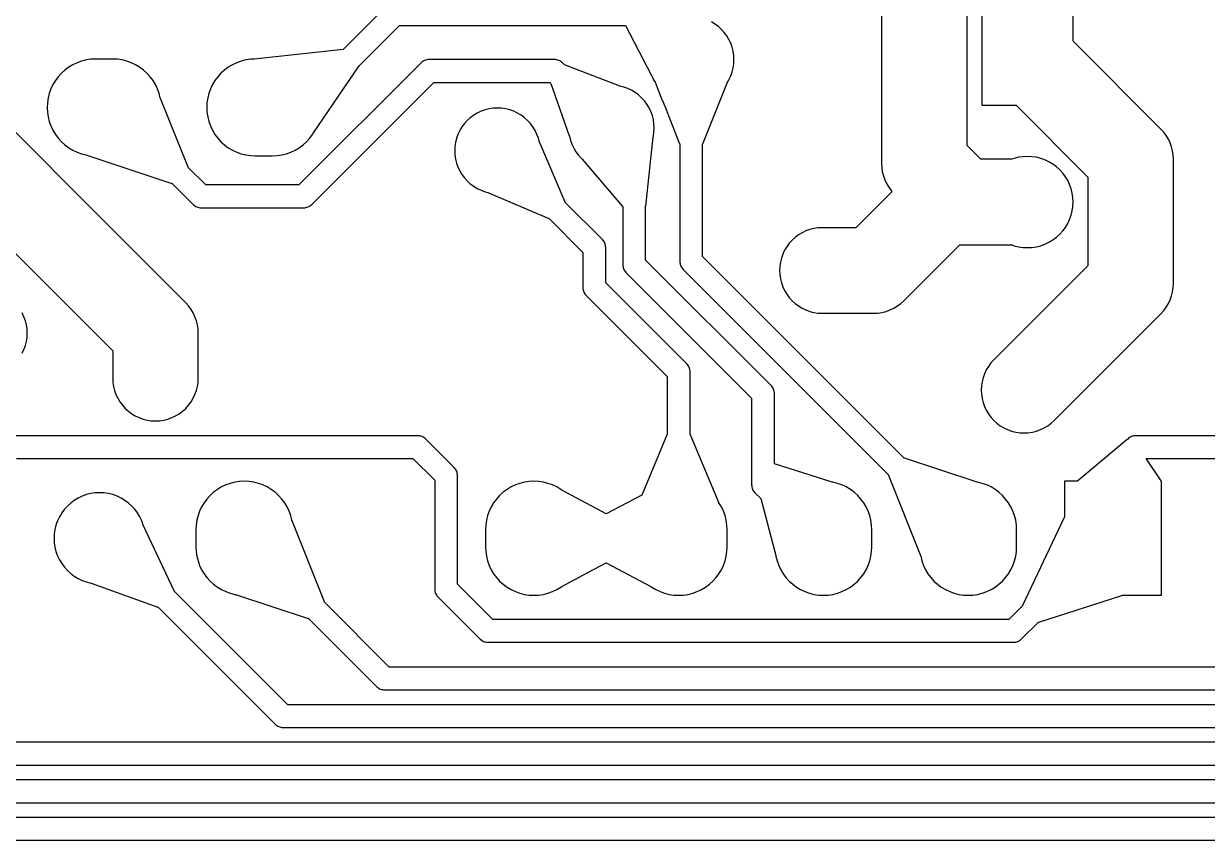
# Model space of a CAD drawing. Header units: metres. Extents: x 0.3 to 99.7, y 0.3 to 59.7.
# Drawn here: x 20.79 to 41.56, y 33.3 to 47.63 of the extents above; entities that cross this region are included whole.
import ezdxf

# ---------------------------------------------------------------- set-up
doc = ezdxf.new("R2010")
doc.units = ezdxf.units.M

msp = doc.modelspace()

# ---------------------------------------------------------------- linework, layer by layer
for points in [[(35.839, 48.889), (35.839, 45.18), (35.842, 45.106), (35.853, 45.033), (35.871, 44.962), (35.896, 44.892), (35.927, 44.826), (35.965, 44.763), (36.009, 44.704), (36.025, 44.686), (36.025, 44.686), (36.025, 44.686), (36.025, 44.686), (36.025, 44.686), (36.025, 44.686), (36.025, 44.686), (36.025, 44.686), (36.025, 44.686), (36.025, 44.686), (36.025, 44.686), (36.025, 44.686), (36.025, 44.686), (36.025, 44.686), (36.025, 44.686), (36.025, 44.686), (36.025, 44.686), (36.025, 44.686), (36.025, 44.686), (36.025, 44.686), (36.025, 44.686), (36.025, 44.686), (36.025, 44.686), (36.025, 44.686), (36.025, 44.686), (36.025, 44.686), (36.025, 44.686), (36.025, 44.686), (36.025, 44.686), (36.025, 44.686), (36.025, 44.686), (36.025, 44.686), (35.389, 44.05), (35.389, 44.05), (35.389, 44.05), (35.389, 44.05), (35.389, 44.05), (35.389, 44.05), (35.389, 44.05), (35.389, 44.05), (35.389, 44.05), (35.389, 44.05), (35.389, 44.05), (35.389, 44.05), (35.389, 44.05), (35.389, 44.05), (35.389, 44.05), (35.389, 44.05), (35.389, 44.05), (35.389, 44.05), (34.8, 44.05), (34.726, 44.047), (34.654, 44.036), (34.582, 44.018), (34.513, 43.993), (34.446, 43.962), (34.383, 43.924), (34.324, 43.88), (34.269, 43.831), (34.22, 43.776), (34.176, 43.717), (34.138, 43.654), (34.107, 43.587), (34.082, 43.518), (34.064, 43.446), (34.053, 43.374), (34.05, 43.3), (34.053, 43.226), (34.064, 43.154), (34.082, 43.082), (34.107, 43.013), (34.138, 42.946), (34.176, 42.883), (34.22, 42.824), (34.269, 42.769), (34.324, 42.72), (34.383, 42.676), (34.446, 42.638), (34.513, 42.607), (34.582, 42.582), (34.654, 42.564), (34.726, 42.553), (34.8, 42.55), (35.7, 42.55), (35.774, 42.553), (35.846, 42.564), (35.918, 42.582), (35.987, 42.607), (36.054, 42.638), (36.117, 42.676), (36.176, 42.72), (36.231, 42.769), (37.211, 43.75), (37.211, 43.75), (37.211, 43.75), (37.211, 43.75), (37.211, 43.75), (37.211, 43.75), (37.211, 43.75), (37.211, 43.75), (37.211, 43.75), (37.211, 43.75), (37.211, 43.75), (37.211, 43.75), (37.211, 43.75), (37.211, 43.75), (37.211, 43.75), (37.211, 43.75), (37.211, 43.75), (37.211, 43.75), (38.125, 43.75), (38.125, 43.75), (38.125, 43.75), (38.125, 43.75), (38.125, 43.75), (38.125, 43.75), (38.125, 43.75), (38.125, 43.75), (38.168, 43.734), (38.244, 43.715), (38.322, 43.704), (38.4, 43.7), (38.478, 43.704), (38.556, 43.715), (38.632, 43.734), (38.706, 43.761), (38.777, 43.794), (38.844, 43.835), (38.908, 43.882), (38.966, 43.934), (39.018, 43.992), (39.065, 44.056), (39.106, 44.123), (39.139, 44.194), (39.166, 44.268), (39.185, 44.344), (39.196, 44.422), (39.2, 44.5), (39.196, 44.578), (39.185, 44.656), (39.166, 44.732), (39.139, 44.806), (39.106, 44.877), (39.065, 44.944), (39.018, 45.008), (38.966, 45.066), (38.908, 45.118), (38.844, 45.165), (38.777, 45.206), (38.706, 45.239), (38.632, 45.266), (38.556, 45.285), (38.478, 45.296), (38.4, 45.3), (38.322, 45.296), (38.244, 45.285), (38.168, 45.266), (38.125, 45.25), (38.125, 45.25), (38.125, 45.25), (38.125, 45.25), (38.125, 45.25), (38.125, 45.25), (38.125, 45.25), (38.125, 45.25), (37.579, 45.25), (37.579, 45.25), (37.579, 45.25), (37.579, 45.25), (37.579, 45.25), (37.579, 45.25), (37.579, 45.25), (37.579, 45.25), (37.579, 45.25), (37.579, 45.25), (37.579, 45.25), (37.579, 45.25), (37.579, 45.25), (37.579, 45.25), (37.579, 45.25), (37.579, 45.25), (37.579, 45.25), (37.579, 45.25), (37.339, 45.49), (37.339, 45.49), (37.339, 45.49), (37.339, 45.49), (37.339, 45.49), (37.339, 45.49), (37.339, 45.49), (37.339, 45.49), (37.339, 45.49), (37.339, 45.49), (37.339, 45.49), (37.339, 45.49), (37.339, 45.49), (37.339, 45.49), (37.339, 45.49), (37.339, 45.49), (37.339, 45.49), (37.339, 45.49), (37.339, 48.578)], [(27.159, 47.941), (26.395, 47.178), (26.395, 47.178), (26.395, 47.178), (26.395, 47.178), (26.395, 47.178), (26.395, 47.178), (26.395, 47.178), (26.395, 47.178), (26.395, 47.178), (26.395, 47.178), (26.395, 47.178), (26.395, 47.178), (26.395, 47.178), (26.395, 47.178), (26.395, 47.178), (26.395, 47.178), (26.395, 47.178), (26.395, 47.178), (26.395, 47.178), (26.395, 47.178), (26.395, 47.178), (26.395, 47.178), (26.395, 47.178), (26.395, 47.178), (26.395, 47.178), (26.395, 47.178), (26.393, 47.179), (26.391, 47.179), (24.834, 47.009), (24.834, 47.009), (24.834, 47.009), (24.834, 47.009), (24.767, 47.006), (24.684, 46.994), (24.603, 46.973), (24.525, 46.945), (24.449, 46.91), (24.378, 46.867), (24.311, 46.817), (24.249, 46.761), (24.193, 46.699), (24.143, 46.632), (24.1, 46.561), (24.065, 46.485), (24.037, 46.407), (24.016, 46.326), (24.004, 46.243), (24, 46.16), (24.004, 46.077), (24.016, 45.994), (24.037, 45.913), (24.065, 45.835), (24.1, 45.759), (24.143, 45.688), (24.193, 45.621), (24.249, 45.559), (24.311, 45.503), (24.378, 45.453), (24.449, 45.41), (24.525, 45.375), (24.603, 45.347), (24.684, 45.326), (24.767, 45.314), (24.85, 45.31), (25.15, 45.31), (25.233, 45.314), (25.316, 45.326), (25.397, 45.347), (25.475, 45.375), (25.551, 45.41), (25.622, 45.453), (25.689, 45.503), (25.751, 45.559), (25.807, 45.621), (25.857, 45.688), (25.861, 45.696), (25.861, 45.696), (25.861, 45.696), (25.861, 45.696), (25.861, 45.696), (25.861, 45.696), (25.861, 45.696), (25.861, 45.696), (25.861, 45.696), (25.861, 45.696), (25.863, 45.697), (26.674, 46.889), (26.675, 46.892), (26.675, 46.892), (26.675, 46.892), (26.675, 46.892), (26.675, 46.892), (26.675, 46.892), (26.675, 46.892), (26.675, 46.892), (26.675, 46.892), (26.675, 46.892), (26.675, 46.892), (26.675, 46.892), (26.675, 46.892), (26.675, 46.892), (27.383, 47.6), (27.383, 47.6), (27.383, 47.6), (27.383, 47.6), (27.383, 47.6), (27.383, 47.6), (27.383, 47.6), (27.383, 47.6), (27.383, 47.6), (27.383, 47.6), (27.383, 47.6), (27.383, 47.6), (27.383, 47.6), (27.383, 47.6), (27.383, 47.6), (27.383, 47.6), (27.383, 47.6), (27.383, 47.6), (31.347, 47.6), (31.347, 47.6), (31.347, 47.6), (31.347, 47.6), (31.347, 47.6), (31.347, 47.6), (31.347, 47.6), (31.347, 47.6), (31.347, 47.6), (31.347, 47.6), (31.347, 47.6), (31.347, 47.6), (31.347, 47.6), (31.347, 47.6), (31.347, 47.6), (31.347, 47.6), (31.347, 47.6), (31.347, 47.6), (31.347, 47.6), (31.347, 47.6), (31.347, 47.6), (31.347, 47.6), (31.347, 47.6), (31.347, 47.6), (31.347, 47.6), (31.347, 47.6), (31.347, 47.6), (31.347, 47.6), (31.347, 47.6), (31.347, 47.6), (31.347, 47.597), (31.804, 46.723), (31.804, 46.723), (31.804, 46.723), (31.804, 46.723), (31.807, 46.713), (31.839, 46.646), (31.865, 46.603), (31.865, 46.603), (31.865, 46.603), (31.865, 46.603), (31.865, 46.603), (31.865, 46.603), (31.992, 46.284), (31.993, 46.282), (31.995, 46.279), (31.995, 46.279), (31.995, 46.279), (31.995, 46.279), (31.995, 46.279), (31.995, 46.279), (31.995, 46.279), (31.995, 46.279), (31.995, 46.279), (31.995, 46.279), (32.072, 46.095), (32.072, 46.095), (32.072, 46.095), (32.072, 46.095), (32.072, 46.095), (32.072, 46.095), (32.075, 46.077), (32.076, 46.075), (32.297, 45.522), (32.3, 45.519), (32.3, 45.519), (32.3, 45.519), (32.3, 45.519), (32.3, 45.519), (32.3, 45.519), (32.3, 45.519), (32.3, 45.519), (32.3, 45.519), (32.3, 45.519), (32.3, 45.519), (32.3, 45.519), (32.3, 45.519), (32.3, 45.519), (32.3, 45.519), (32.3, 45.519), (32.3, 45.519), (32.3, 45.519), (32.3, 43.46), (32.301, 43.44), (32.304, 43.421), (32.309, 43.402), (32.315, 43.383), (32.324, 43.366), (32.334, 43.349), (32.345, 43.333), (32.359, 43.319), (35.955, 39.722), (35.955, 39.722), (35.955, 39.722), (35.955, 39.722), (35.955, 39.722), (35.955, 39.722), (35.955, 39.722), (35.955, 39.722), (35.955, 39.722), (35.955, 39.722), (35.955, 39.722), (35.955, 39.722), (35.955, 39.722), (35.955, 39.722), (35.955, 39.722), (35.955, 39.722), (35.955, 39.722), (35.955, 39.722), (35.955, 39.722), (35.955, 39.722), (35.955, 39.722), (35.955, 39.722), (35.955, 39.722), (35.955, 39.722), (35.955, 39.722), (35.955, 39.722), (35.955, 39.721), (35.956, 39.717), (36.522, 38.295), (36.525, 38.292), (36.525, 38.292), (36.525, 38.292), (36.525, 38.292), (36.525, 38.292), (36.525, 38.292), (36.525, 38.292), (36.525, 38.292), (36.525, 38.292), (36.525, 38.292), (36.525, 38.292), (36.525, 38.292), (36.525, 38.292), (36.525, 38.292), (36.526, 38.284), (36.547, 38.203), (36.575, 38.125), (36.61, 38.049), (36.653, 37.978), (36.703, 37.911), (36.759, 37.849), (36.821, 37.793), (36.888, 37.743), (36.959, 37.7), (37.035, 37.665), (37.113, 37.637), (37.194, 37.616), (37.277, 37.604), (37.36, 37.6), (37.443, 37.604), (37.526, 37.616), (37.607, 37.637), (37.685, 37.665), (37.761, 37.7), (37.832, 37.743), (37.899, 37.793), (37.961, 37.849), (38.017, 37.911), (38.067, 37.978), (38.11, 38.049), (38.145, 38.125), (38.173, 38.203), (38.194, 38.284), (38.206, 38.367), (38.21, 38.45), (38.21, 38.75), (38.206, 38.833), (38.194, 38.916), (38.173, 38.997), (38.145, 39.075), (38.11, 39.151), (38.067, 39.222), (38.017, 39.289), (37.961, 39.351), (37.899, 39.407), (37.832, 39.457), (37.761, 39.5), (37.685, 39.535), (37.607, 39.563), (37.526, 39.584), (37.519, 39.585)], [(37.6, 47.8), (37.6, 46.2), (38.2, 46.2), (38.2, 46.2), (38.2, 46.2), (38.2, 46.2), (38.2, 46.2), (38.2, 46.2), (38.2, 46.2), (38.2, 46.2), (38.2, 46.2), (38.2, 46.2), (38.2, 46.2), (38.2, 46.2), (38.2, 46.2), (38.2, 46.2), (38.2, 46.2), (38.2, 46.2), (38.2, 46.2), (38.2, 46.2), (39.461, 44.939), (39.461, 44.939), (39.461, 44.939), (39.461, 44.939), (39.461, 44.939), (39.461, 44.939), (39.461, 44.939), (39.461, 44.939), (39.461, 44.939), (39.461, 44.939), (39.461, 44.939), (39.461, 44.939), (39.461, 44.939), (39.461, 44.939), (39.461, 44.939), (39.461, 44.939), (39.461, 44.939), (39.461, 44.939), (39.461, 43.382), (39.461, 43.382), (39.461, 43.382), (39.461, 43.382), (39.461, 43.382), (39.461, 43.382), (39.461, 43.382), (39.461, 43.382), (39.461, 43.382), (39.461, 43.382), (39.461, 43.382), (39.461, 43.382), (39.461, 43.382), (39.461, 43.382), (39.461, 43.382), (39.461, 43.382), (39.461, 43.382), (39.461, 43.382), (37.809, 41.731), (37.759, 41.676), (37.715, 41.617), (37.678, 41.554), (37.646, 41.487), (37.621, 41.418), (37.603, 41.346), (37.593, 41.274), (37.589, 41.2), (37.593, 41.126), (37.603, 41.054), (37.621, 40.982), (37.646, 40.913), (37.678, 40.846), (37.715, 40.783), (37.759, 40.724), (37.809, 40.669), (37.863, 40.62), (37.922, 40.576), (37.986, 40.538), (38.052, 40.507), (38.122, 40.482), (38.193, 40.464), (38.266, 40.453), (38.339, 40.45), (38.413, 40.453), (38.486, 40.464), (38.557, 40.482), (38.627, 40.507), (38.693, 40.538), (38.756, 40.576), (38.815, 40.62), (38.87, 40.669), (40.742, 42.541), (40.791, 42.596), (40.835, 42.655), (40.873, 42.718), (40.904, 42.784), (40.929, 42.854), (40.947, 42.925), (40.958, 42.998), (40.961, 43.072)], [(40.961, 43.072), (40.961, 45.25), (40.958, 45.324), (40.947, 45.397), (40.929, 45.468), (40.904, 45.537), (40.873, 45.604), (40.835, 45.667), (40.791, 45.726), (40.742, 45.781), (39.2, 47.322), (39.2, 47.322), (39.2, 47.322), (39.2, 47.322), (39.2, 47.322), (39.2, 47.322), (39.2, 47.322), (39.2, 47.322), (39.2, 47.322), (39.2, 47.322), (39.2, 47.322), (39.2, 47.322), (39.2, 47.322), (39.2, 47.322), (39.2, 47.322), (39.2, 47.322), (39.2, 47.322), (39.2, 47.322), (39.2, 47.8)], [(37.519, 39.585), (37.519, 39.585), (37.519, 39.585), (37.519, 39.585), (37.519, 39.585), (37.519, 39.585), (37.519, 39.585), (37.519, 39.585), (37.519, 39.585), (37.519, 39.585), (37.519, 39.585), (37.519, 39.585), (37.516, 39.587), (36.243, 40.005), (36.239, 40.004), (36.239, 40.004), (36.239, 40.004), (36.239, 40.004), (36.239, 40.004), (36.239, 40.004), (36.239, 40.004), (36.239, 40.004), (36.239, 40.004), (36.239, 40.004), (36.239, 40.004), (36.239, 40.004), (36.239, 40.004), (36.239, 40.004), (36.239, 40.004), (36.239, 40.004), (36.239, 40.004), (36.239, 40.004), (36.239, 40.004), (36.239, 40.004), (32.7, 43.543), (32.7, 43.543), (32.7, 43.543), (32.7, 43.543), (32.7, 43.543), (32.7, 43.543), (32.7, 43.543), (32.7, 43.543), (32.7, 43.543), (32.7, 43.543), (32.7, 43.543), (32.7, 43.543), (32.7, 43.543), (32.7, 43.543), (32.7, 43.543), (32.7, 43.543), (32.7, 43.543), (32.7, 43.543), (32.7, 45.518), (32.7, 45.518), (32.7, 45.518), (32.7, 45.518), (32.7, 45.518), (32.7, 45.518), (32.7, 45.518), (32.7, 45.518), (32.7, 45.518), (32.7, 45.518), (32.7, 45.518), (32.7, 45.518), (32.7, 45.518), (32.7, 45.518), (32.7, 45.518), (32.7, 45.518), (32.7, 45.518), (32.7, 45.518), (32.7, 45.518), (32.7, 45.518), (32.7, 45.518), (32.7, 45.518), (32.7, 45.518), (32.7, 45.518), (32.7, 45.518), (32.7, 45.518), (32.7, 45.518), (32.703, 45.522), (33.135, 46.603), (33.135, 46.603), (33.135, 46.603), (33.135, 46.603), (33.135, 46.603), (33.135, 46.603), (33.161, 46.646), (33.193, 46.713), (33.218, 46.782), (33.236, 46.854), (33.246, 46.926), (33.25, 47), (33.246, 47.074), (33.236, 47.146), (33.218, 47.218), (33.193, 47.287), (33.161, 47.354), (33.124, 47.417), (33.08, 47.476), (33.03, 47.53), (32.976, 47.58), (32.917, 47.624), (32.854, 47.661)], [(23.85, 42.2), (23.847, 42.274), (23.836, 42.346), (23.818, 42.418), (23.793, 42.487), (23.762, 42.554), (23.724, 42.617), (23.68, 42.676), (23.631, 42.731), (18.951, 47.41)], [(34.979, 39.585), (34.979, 39.585), (34.979, 39.585), (34.979, 39.585), (34.979, 39.585), (34.979, 39.585), (34.979, 39.585), (34.979, 39.585), (34.979, 39.585), (34.979, 39.585), (34.979, 39.585), (34.979, 39.585), (34.976, 39.587), (33.962, 39.905), (33.96, 39.905), (33.96, 39.905), (33.96, 39.905), (33.96, 39.905), (33.96, 39.905), (33.96, 39.905), (33.96, 39.905), (33.96, 39.905), (33.96, 39.905), (33.96, 39.905), (33.96, 39.905), (33.96, 39.905), (33.96, 39.905), (33.96, 39.905), (33.96, 39.905), (33.96, 39.905), (33.96, 39.905), (33.96, 39.905), (33.96, 39.905), (33.96, 39.905), (33.96, 39.905), (33.96, 39.905), (33.96, 39.905), (33.96, 39.905), (33.96, 39.905), (33.96, 39.905), (33.96, 39.905), (33.96, 39.905), (33.96, 39.905), (33.96, 39.905), (33.96, 41.14), (33.959, 41.16), (33.956, 41.179), (33.951, 41.198), (33.945, 41.217), (33.936, 41.234), (33.926, 41.251), (33.915, 41.267), (33.901, 41.281), (31.7, 43.483), (31.7, 43.483), (31.7, 43.483), (31.7, 43.483), (31.7, 43.483), (31.7, 43.483), (31.7, 43.483), (31.7, 43.483), (31.7, 43.483), (31.7, 43.483), (31.7, 43.483), (31.7, 43.483), (31.7, 43.483), (31.7, 43.483), (31.7, 43.483), (31.7, 43.483), (31.7, 43.483), (31.7, 43.483), (31.7, 44.428), (31.7, 44.428), (31.7, 44.428), (31.7, 44.428), (31.7, 44.428), (31.7, 44.428), (31.7, 44.428), (31.7, 44.428), (31.7, 44.428), (31.7, 44.428), (31.7, 44.428), (31.7, 44.428), (31.701, 44.43), (31.834, 45.643), (31.834, 45.646), (31.834, 45.646), (31.834, 45.646), (31.834, 45.646), (31.834, 45.646), (31.834, 45.646), (31.834, 45.646), (31.834, 45.646), (31.834, 45.646), (31.834, 45.646), (31.834, 45.646), (31.834, 45.646), (31.836, 45.654), (31.846, 45.726), (31.85, 45.8), (31.846, 45.874), (31.836, 45.946), (31.818, 46.018), (31.793, 46.087), (31.761, 46.154), (31.724, 46.217), (31.68, 46.276), (31.63, 46.33), (31.576, 46.38), (31.517, 46.424), (31.454, 46.461), (31.387, 46.493), (31.318, 46.518), (31.246, 46.536), (31.24, 46.536), (31.24, 46.536), (31.24, 46.536), (31.24, 46.536), (31.24, 46.536), (31.24, 46.536), (31.24, 46.536), (31.24, 46.536), (31.24, 46.536), (31.24, 46.536), (31.24, 46.536), (31.24, 46.536), (31.237, 46.539), (30.278, 46.905), (30.278, 46.905), (30.278, 46.905), (30.278, 46.905), (30.278, 46.905), (30.278, 46.905), (30.278, 46.905), (30.278, 46.905), (30.278, 46.905), (30.278, 46.905), (30.241, 46.941), (30.227, 46.955), (30.211, 46.966), (30.194, 46.976), (30.177, 46.985), (30.158, 46.991), (30.139, 46.996), (30.12, 46.999), (30.1, 47), (27.9, 47), (27.88, 46.999), (27.861, 46.996), (27.842, 46.991), (27.823, 46.985), (27.806, 46.976), (27.789, 46.966), (27.773, 46.955), (27.759, 46.941), (25.617, 44.8), (25.617, 44.8), (25.617, 44.8), (25.617, 44.8), (25.617, 44.8), (25.617, 44.8), (25.617, 44.8), (25.617, 44.8), (25.617, 44.8), (25.617, 44.8), (25.617, 44.8), (25.617, 44.8), (25.617, 44.8), (25.617, 44.8), (25.617, 44.8), (25.617, 44.8), (25.617, 44.8), (25.617, 44.8), (23.983, 44.8), (23.983, 44.8), (23.983, 44.8), (23.983, 44.8), (23.983, 44.8), (23.983, 44.8), (23.983, 44.8), (23.983, 44.8), (23.983, 44.8), (23.983, 44.8), (23.983, 44.8), (23.983, 44.8), (23.983, 44.8), (23.983, 44.8), (23.983, 44.8), (23.983, 44.8), (23.983, 44.8), (23.983, 44.8), (23.675, 45.108), (23.675, 45.108), (23.675, 45.108), (23.675, 45.108), (23.675, 45.108), (23.675, 45.108), (23.675, 45.108), (23.675, 45.108), (23.675, 45.108), (23.675, 45.108), (23.675, 45.108), (23.675, 45.108), (23.675, 45.108), (23.675, 45.108), (23.675, 45.108), (23.675, 45.108), (23.675, 45.108), (23.675, 45.108), (23.675, 45.108), (23.675, 45.108), (23.675, 45.108), (23.675, 45.108), (23.675, 45.108), (23.675, 45.108), (23.675, 45.108), (23.675, 45.108), (23.675, 45.109), (23.674, 45.113), (23.187, 46.317), (23.185, 46.32), (23.185, 46.32), (23.185, 46.32), (23.185, 46.32), (23.185, 46.32), (23.185, 46.32), (23.185, 46.32), (23.185, 46.32), (23.185, 46.32), (23.185, 46.32), (23.185, 46.32), (23.185, 46.32), (23.185, 46.32), (23.185, 46.32), (23.184, 46.326), (23.163, 46.407), (23.135, 46.485), (23.1, 46.561), (23.057, 46.632), (23.007, 46.699), (22.951, 46.761), (22.889, 46.817), (22.822, 46.867), (22.751, 46.91), (22.675, 46.945), (22.597, 46.973), (22.516, 46.994), (22.433, 47.006), (22.35, 47.01), (22.05, 47.01), (21.967, 47.006), (21.884, 46.994), (21.803, 46.973), (21.725, 46.945), (21.649, 46.91), (21.578, 46.867), (21.511, 46.817), (21.449, 46.761), (21.393, 46.699), (21.343, 46.632), (21.3, 46.561), (21.265, 46.485), (21.237, 46.407), (21.216, 46.326), (21.204, 46.243), (21.2, 46.16), (21.204, 46.077), (21.216, 45.994), (21.237, 45.913), (21.265, 45.835), (21.3, 45.759), (21.343, 45.688), (21.393, 45.621), (21.449, 45.559), (21.511, 45.503), (21.578, 45.453), (21.649, 45.41), (21.725, 45.375), (21.803, 45.347), (21.884, 45.326), (21.893, 45.325), (21.893, 45.325), (21.893, 45.325), (21.893, 45.325), (21.893, 45.325), (21.893, 45.325), (21.893, 45.325), (21.893, 45.325), (21.893, 45.325), (21.893, 45.325), (21.893, 45.325), (21.893, 45.325), (21.893, 45.325), (21.893, 45.325), (21.895, 45.323), (21.896, 45.322), (23.387, 44.825), (23.391, 44.826), (23.391, 44.826), (23.391, 44.826), (23.391, 44.826), (23.391, 44.826), (23.391, 44.826), (23.391, 44.826), (23.391, 44.826), (23.391, 44.826), (23.391, 44.826), (23.391, 44.826), (23.391, 44.826), (23.391, 44.826), (23.391, 44.826), (23.391, 44.826), (23.391, 44.826), (23.391, 44.826), (23.391, 44.826), (23.391, 44.826), (23.391, 44.826), (23.759, 44.459), (23.773, 44.445), (23.789, 44.434), (23.806, 44.424), (23.823, 44.415), (23.842, 44.409), (23.861, 44.404), (23.88, 44.401), (23.9, 44.4), (25.7, 44.4), (25.72, 44.401), (25.739, 44.404), (25.758, 44.409), (25.777, 44.415), (25.794, 44.424), (25.811, 44.434), (25.827, 44.445), (25.841, 44.459), (27.983, 46.6), (27.983, 46.6), (27.983, 46.6), (27.983, 46.6), (27.983, 46.6), (27.983, 46.6), (27.983, 46.6), (27.983, 46.6), (27.983, 46.6), (27.983, 46.6), (27.983, 46.6), (27.983, 46.6), (27.983, 46.6), (27.983, 46.6), (27.983, 46.6), (27.983, 46.6), (27.983, 46.6), (27.983, 46.6), (30.017, 46.6), (30.017, 46.6), (30.017, 46.6), (30.017, 46.6), (30.017, 46.6), (30.017, 46.6), (30.017, 46.6), (30.017, 46.6), (30.017, 46.6), (30.017, 46.6), (30.017, 46.6), (30.017, 46.6), (30.017, 46.6), (30.017, 46.6), (30.017, 46.6), (30.017, 46.6), (30.017, 46.6), (30.017, 46.6), (30.035, 46.582), (30.035, 46.582), (30.035, 46.582), (30.035, 46.582), (30.035, 46.582), (30.035, 46.582), (30.035, 46.582), (30.035, 46.582), (30.035, 46.582), (30.035, 46.582), (30.035, 46.582), (30.035, 46.582), (30.361, 45.663), (30.363, 45.661), (30.363, 45.661), (30.363, 45.661), (30.363, 45.661), (30.363, 45.661), (30.363, 45.661), (30.363, 45.661), (30.363, 45.661), (30.363, 45.661), (30.363, 45.661), (30.363, 45.661), (30.363, 45.661), (30.363, 45.661), (30.363, 45.661), (30.364, 45.654), (30.382, 45.582), (30.407, 45.513), (30.439, 45.446), (30.476, 45.383), (30.52, 45.324), (30.57, 45.27), (30.587, 45.254), (30.587, 45.254), (30.587, 45.254), (30.587, 45.254), (31.296, 44.424), (31.3, 44.422), (31.3, 44.422), (31.3, 44.422), (31.3, 44.422), (31.3, 44.422), (31.3, 44.422), (31.3, 44.422), (31.3, 44.422), (31.3, 44.422), (31.3, 44.422), (31.3, 44.422), (31.3, 44.422), (31.3, 44.422), (31.3, 44.422), (31.3, 44.422), (31.3, 44.422), (31.3, 44.422), (31.3, 44.422), (31.3, 44.422), (31.3, 44.422), (31.3, 44.422), (31.3, 44.422), (31.3, 44.422), (31.3, 44.422), (31.3, 43.4), (31.301, 43.38), (31.304, 43.361), (31.309, 43.342), (31.315, 43.323), (31.324, 43.306), (31.334, 43.289), (31.345, 43.273), (31.359, 43.259), (33.56, 41.057), (33.56, 41.057), (33.56, 41.057), (33.56, 41.057), (33.56, 41.057), (33.56, 41.057), (33.56, 41.057), (33.56, 41.057), (33.56, 41.057), (33.56, 41.057), (33.56, 41.057), (33.56, 41.057), (33.56, 41.057), (33.56, 41.057), (33.56, 41.057), (33.56, 41.057), (33.56, 41.057), (33.56, 41.057), (33.56, 39.54), (33.561, 39.52), (33.564, 39.501), (33.569, 39.482), (33.575, 39.463), (33.584, 39.446), (33.594, 39.429), (33.605, 39.413), (33.619, 39.399), (33.72, 39.297), (33.72, 39.297), (33.72, 39.297), (33.72, 39.297), (33.72, 39.297), (33.72, 39.297), (33.72, 39.297), (33.72, 39.297), (33.72, 39.297), (33.72, 39.297), (33.72, 39.297), (33.72, 39.297), (33.983, 38.297), (33.985, 38.294), (33.985, 38.294), (33.985, 38.294), (33.985, 38.294), (33.985, 38.294), (33.985, 38.294), (33.985, 38.294), (33.985, 38.294), (33.985, 38.294), (33.985, 38.294), (33.985, 38.294), (33.985, 38.294), (33.986, 38.284), (34.007, 38.203), (34.035, 38.125), (34.07, 38.049), (34.113, 37.978), (34.163, 37.911), (34.219, 37.849), (34.281, 37.793), (34.348, 37.743), (34.419, 37.7), (34.495, 37.665), (34.573, 37.637), (34.654, 37.616), (34.737, 37.604), (34.82, 37.6), (34.903, 37.604), (34.986, 37.616), (35.067, 37.637), (35.145, 37.665), (35.221, 37.7), (35.292, 37.743), (35.359, 37.793), (35.421, 37.849), (35.477, 37.911), (35.527, 37.978), (35.57, 38.049), (35.605, 38.125), (35.633, 38.203), (35.654, 38.284), (35.666, 38.367), (35.67, 38.45), (35.67, 38.75), (35.666, 38.833), (35.654, 38.916), (35.633, 38.997), (35.605, 39.075), (35.57, 39.151), (35.527, 39.222), (35.477, 39.289), (35.421, 39.351), (35.359, 39.407), (35.292, 39.457), (35.221, 39.5), (35.145, 39.535), (35.067, 39.563), (34.986, 39.584), (34.979, 39.585)], [(18.039, 46.2), (22.35, 41.889), (22.35, 41.889), (22.35, 41.889), (22.35, 41.889), (22.35, 41.889), (22.35, 41.889), (22.35, 41.889), (22.35, 41.889), (22.35, 41.889), (22.35, 41.889), (22.35, 41.889), (22.35, 41.889), (22.35, 41.889), (22.35, 41.889), (22.35, 41.889), (22.35, 41.889), (22.35, 41.889), (22.35, 41.889), (22.35, 41.41), (22.353, 41.336), (22.364, 41.264), (22.382, 41.192), (22.407, 41.123), (22.438, 41.056), (22.476, 40.993), (22.52, 40.934), (22.569, 40.879), (22.624, 40.83), (22.683, 40.786), (22.746, 40.748), (22.813, 40.717), (22.882, 40.692), (22.954, 40.674), (23.026, 40.663), (23.1, 40.66), (23.174, 40.663), (23.246, 40.674), (23.318, 40.692), (23.387, 40.717), (23.454, 40.748), (23.517, 40.786), (23.576, 40.83), (23.631, 40.879), (23.68, 40.934), (23.724, 40.993), (23.762, 41.056), (23.793, 41.123), (23.818, 41.192), (23.836, 41.264), (23.847, 41.336), (23.85, 41.41), (23.85, 42.2)], [(32.984, 39.226), (32.984, 39.226), (32.984, 39.226), (32.984, 39.226), (32.984, 39.226), (32.984, 39.226), (32.984, 39.226), (32.984, 39.226), (32.984, 39.226), (32.984, 39.226), (32.984, 39.226), (32.984, 39.226), (32.984, 39.23), (32.483, 40.426), (32.48, 40.429), (32.48, 40.429), (32.48, 40.429), (32.48, 40.429), (32.48, 40.429), (32.48, 40.429), (32.48, 40.429), (32.48, 40.429), (32.48, 40.429), (32.48, 40.429), (32.48, 40.429), (32.48, 40.429), (32.48, 40.429), (32.48, 40.429), (32.48, 40.429), (32.48, 40.429), (32.48, 40.429), (32.48, 40.429), (32.48, 41.52), (32.479, 41.54), (32.476, 41.559), (32.471, 41.578), (32.465, 41.597), (32.456, 41.614), (32.446, 41.631), (32.435, 41.647), (32.421, 41.661), (31, 43.083), (31, 43.083), (31, 43.083), (31, 43.083), (31, 43.083), (31, 43.083), (31, 43.083), (31, 43.083), (31, 43.083), (31, 43.083), (31, 43.083), (31, 43.083), (31, 43.083), (31, 43.083), (31, 43.083), (31, 43.083), (31, 43.083), (31, 43.083), (31, 43.7), (30.999, 43.72), (30.996, 43.739), (30.991, 43.758), (30.985, 43.777), (30.976, 43.794), (30.966, 43.811), (30.955, 43.827), (30.941, 43.841), (30.29, 44.493), (30.29, 44.493), (30.29, 44.493), (30.29, 44.493), (30.29, 44.493), (30.29, 44.493), (30.29, 44.493), (30.29, 44.493), (30.29, 44.493), (30.29, 44.493), (30.29, 44.493), (30.29, 44.493), (30.29, 44.493), (30.29, 44.493), (30.29, 44.493), (30.29, 44.493), (30.29, 44.493), (30.29, 44.493), (30.29, 44.493), (30.29, 44.493), (30.29, 44.493), (30.29, 44.493), (30.29, 44.493), (30.29, 44.493), (30.29, 44.493), (30.29, 44.493), (30.29, 44.494), (30.289, 44.498), (29.83, 45.568), (29.83, 45.568), (29.83, 45.568), (29.83, 45.568), (29.83, 45.568), (29.83, 45.568), (29.818, 45.618), (29.793, 45.687), (29.761, 45.754), (29.724, 45.817), (29.68, 45.876), (29.63, 45.93), (29.576, 45.98), (29.517, 46.024), (29.454, 46.061), (29.387, 46.093), (29.318, 46.118), (29.246, 46.136), (29.174, 46.146), (29.1, 46.15), (29.026, 46.146), (28.954, 46.136), (28.882, 46.118), (28.813, 46.093), (28.746, 46.061), (28.683, 46.024), (28.624, 45.98), (28.57, 45.93), (28.52, 45.876), (28.476, 45.817), (28.439, 45.754), (28.407, 45.687), (28.382, 45.618), (28.364, 45.546), (28.354, 45.474), (28.35, 45.4), (28.354, 45.326), (28.364, 45.254), (28.382, 45.182), (28.407, 45.113), (28.439, 45.046), (28.476, 44.983), (28.52, 44.924), (28.57, 44.87), (28.624, 44.82), (28.683, 44.776), (28.746, 44.739), (28.813, 44.707), (28.882, 44.682), (28.932, 44.67), (28.932, 44.67), (28.932, 44.67), (28.932, 44.67), (28.932, 44.67), (28.932, 44.67), (30.002, 44.211), (30.006, 44.211), (30.006, 44.211), (30.006, 44.211), (30.006, 44.211), (30.006, 44.211), (30.006, 44.211), (30.006, 44.211), (30.006, 44.211), (30.006, 44.211), (30.006, 44.211), (30.006, 44.211), (30.006, 44.211), (30.006, 44.211), (30.006, 44.211), (30.006, 44.211), (30.006, 44.211), (30.006, 44.211), (30.006, 44.211), (30.6, 43.617), (30.6, 43.617), (30.6, 43.617), (30.6, 43.617), (30.6, 43.617), (30.6, 43.617), (30.6, 43.617), (30.6, 43.617), (30.6, 43.617), (30.6, 43.617), (30.6, 43.617), (30.6, 43.617), (30.6, 43.617), (30.6, 43.617), (30.6, 43.617), (30.6, 43.617), (30.6, 43.617), (30.6, 43.617), (30.6, 43), (30.601, 42.98), (30.604, 42.961), (30.609, 42.942), (30.615, 42.923), (30.624, 42.906), (30.634, 42.889), (30.645, 42.873), (30.659, 42.859), (32.08, 41.437), (32.08, 41.437), (32.08, 41.437), (32.08, 41.437), (32.08, 41.437), (32.08, 41.437), (32.08, 41.437), (32.08, 41.437), (32.08, 41.437), (32.08, 41.437), (32.08, 41.437), (32.08, 41.437), (32.08, 41.437), (32.08, 41.437), (32.08, 41.437), (32.08, 41.437), (32.08, 41.437), (32.08, 41.437), (32.08, 40.43), (32.08, 40.43), (32.08, 40.43), (32.08, 40.43), (32.08, 40.43), (32.08, 40.43), (32.08, 40.43), (32.08, 40.43), (32.08, 40.43), (32.08, 40.43), (32.08, 40.43), (32.08, 40.43), (32.08, 40.43), (32.08, 40.43), (32.08, 40.43), (32.08, 40.43), (32.08, 40.43), (32.08, 40.43), (32.08, 40.43), (32.08, 40.43), (32.08, 40.43), (32.08, 40.43), (32.08, 40.43), (32.08, 40.43), (32.08, 40.43), (32.08, 40.43), (32.08, 40.43), (32.077, 40.426), (31.631, 39.359), (31.631, 39.359), (31.631, 39.359), (31.631, 39.359), (31.631, 39.359), (31.631, 39.359), (31.631, 39.359), (31.631, 39.359), (31.631, 39.359), (31.631, 39.359), (31.631, 39.359), (31.631, 39.359), (31.631, 39.359), (31.631, 39.359), (31.631, 39.359), (31.631, 39.359), (31.01, 39.029), (31.01, 39.029), (31.01, 39.029), (31.01, 39.029), (31.01, 39.029), (31.01, 39.029), (31.01, 39.029), (31.01, 39.029), (31.01, 39.029), (31.01, 39.029), (31.01, 39.029), (31.01, 39.029), (31.01, 39.029), (31.01, 39.029), (31.01, 39.029), (31.01, 39.029), (31.01, 39.029), (31.01, 39.029), (31.01, 39.029), (31.01, 39.029), (31.01, 39.029), (31.01, 39.029), (30.229, 39.445), (30.228, 39.445), (30.228, 39.445), (30.228, 39.445), (30.228, 39.445), (30.228, 39.445), (30.228, 39.445), (30.228, 39.445), (30.228, 39.445), (30.228, 39.445), (30.228, 39.445), (30.228, 39.445), (30.228, 39.445), (30.228, 39.445), (30.228, 39.445), (30.212, 39.457), (30.141, 39.5), (30.065, 39.535), (29.987, 39.563), (29.906, 39.584), (29.823, 39.596), (29.74, 39.6), (29.657, 39.596), (29.574, 39.584), (29.493, 39.563), (29.415, 39.535), (29.339, 39.5), (29.268, 39.457), (29.201, 39.407), (29.139, 39.351), (29.083, 39.289), (29.033, 39.222), (28.99, 39.151), (28.955, 39.075), (28.927, 38.997), (28.906, 38.916), (28.894, 38.833), (28.89, 38.75), (28.89, 38.45), (28.894, 38.367), (28.906, 38.284), (28.927, 38.203), (28.955, 38.125), (28.99, 38.049), (29.033, 37.978), (29.083, 37.911), (29.139, 37.849), (29.201, 37.793), (29.268, 37.743), (29.339, 37.7), (29.415, 37.665), (29.493, 37.637), (29.574, 37.616), (29.657, 37.604), (29.74, 37.6), (29.823, 37.604), (29.906, 37.616), (29.987, 37.637), (30.065, 37.665), (30.141, 37.7), (30.212, 37.743), (30.228, 37.755), (30.228, 37.755), (30.228, 37.755), (30.228, 37.755), (30.228, 37.755), (30.228, 37.755), (30.228, 37.755), (30.228, 37.755), (30.228, 37.755), (30.228, 37.755), (30.228, 37.755), (30.228, 37.755), (30.229, 37.755), (30.684, 37.998), (31.01, 38.171), (31.01, 38.171), (31.01, 38.171), (31.01, 38.171), (31.01, 38.171), (31.01, 38.171), (31.01, 38.171), (31.01, 38.171), (31.01, 38.171), (31.01, 38.171), (31.01, 38.171), (31.01, 38.171), (31.01, 38.171), (31.01, 38.171), (31.01, 38.171), (31.01, 38.171), (31.01, 38.171), (31.01, 38.171), (31.01, 38.171), (31.01, 38.171), (31.01, 38.171), (31.01, 38.171), (31.791, 37.755), (31.792, 37.755), (31.792, 37.755), (31.792, 37.755), (31.792, 37.755), (31.792, 37.755), (31.792, 37.755), (31.792, 37.755), (31.792, 37.755), (31.792, 37.755), (31.792, 37.755), (31.792, 37.755), (31.792, 37.755), (31.792, 37.755), (31.792, 37.755), (31.808, 37.743), (31.879, 37.7), (31.955, 37.665), (32.033, 37.637), (32.114, 37.616), (32.197, 37.604), (32.28, 37.6), (32.363, 37.604), (32.446, 37.616), (32.527, 37.637), (32.605, 37.665), (32.681, 37.7), (32.752, 37.743), (32.819, 37.793), (32.881, 37.849), (32.937, 37.911), (32.987, 37.978), (33.03, 38.049), (33.065, 38.125), (33.093, 38.203), (33.114, 38.284), (33.126, 38.367), (33.13, 38.45), (33.13, 38.75), (33.126, 38.833), (33.114, 38.916), (33.093, 38.997), (33.065, 39.075), (33.03, 39.151), (32.987, 39.222), (32.984, 39.226)], [(20.762, 41.846), (20.793, 41.913), (20.818, 41.982), (20.836, 42.054), (20.847, 42.126), (20.85, 42.2), (20.847, 42.274), (20.836, 42.346), (20.818, 42.418), (20.793, 42.487), (20.762, 42.554)], [(48.5, 40.4), (40.3, 40.4), (40.28, 40.399), (40.261, 40.396), (40.242, 40.391), (40.223, 40.385), (40.206, 40.376), (40.189, 40.366), (40.173, 40.355), (40.159, 40.341), (40.152, 40.335), (40.152, 40.335), (40.152, 40.335), (40.152, 40.335), (40.152, 40.335), (40.152, 40.335), (40.152, 40.335), (40.152, 40.335), (40.152, 40.335), (40.152, 40.335), (40.15, 40.335), (39.282, 39.607), (39.281, 39.607), (39.278, 39.6), (39.278, 39.6), (39.278, 39.6), (39.278, 39.6), (39.278, 39.6), (39.278, 39.6), (39.278, 39.6), (39.278, 39.6), (39.278, 39.6), (39.278, 39.6), (39.278, 39.6), (39.278, 39.6), (39.278, 39.6), (39.278, 39.6), (39.278, 39.6), (39.278, 39.6), (39.278, 39.6), (39.278, 39.6), (39.278, 39.6), (39.278, 39.6), (39.278, 39.6), (39.278, 39.6), (39.278, 39.6), (39.278, 39.6), (39.05, 39.6), (39.05, 38.968), (39.05, 38.968), (39.05, 38.968), (39.05, 38.968), (39.05, 38.968), (39.05, 38.968), (39.05, 38.968), (39.05, 38.968), (39.05, 38.968), (39.05, 38.968), (39.05, 38.968), (39.05, 38.968), (39.05, 38.968), (39.05, 38.968), (39.05, 38.968), (39.05, 38.968), (39.05, 38.968), (39.05, 38.968), (39.045, 38.964), (38.311, 37.418), (38.311, 37.414), (38.311, 37.414), (38.311, 37.414), (38.311, 37.414), (38.311, 37.414), (38.311, 37.414), (38.311, 37.414), (38.311, 37.414), (38.311, 37.414), (38.311, 37.414), (38.311, 37.414), (38.311, 37.414), (38.311, 37.414), (38.311, 37.414), (38.311, 37.414), (38.311, 37.414), (38.073, 37.176), (38.073, 37.176), (38.073, 37.176), (38.073, 37.176), (38.073, 37.176), (38.073, 37.176), (38.073, 37.176), (38.073, 37.176), (38.073, 37.176), (38.073, 37.176), (38.073, 37.176), (38.073, 37.176), (38.073, 37.176), (38.073, 37.176), (38.073, 37.176), (38.073, 37.176), (38.073, 37.176), (38.073, 37.176), (29.017, 37.176), (29.017, 37.176), (29.017, 37.176), (29.017, 37.176), (29.017, 37.176), (29.017, 37.176), (29.017, 37.176), (29.017, 37.176), (29.017, 37.176), (29.017, 37.176), (29.017, 37.176), (29.017, 37.176), (29.017, 37.176), (29.017, 37.176), (29.017, 37.176), (29.017, 37.176), (29.017, 37.176), (29.017, 37.176), (28.4, 37.792), (28.4, 37.792), (28.4, 37.792), (28.4, 37.792), (28.4, 37.792), (28.4, 37.792), (28.4, 37.792), (28.4, 37.792), (28.4, 37.792), (28.4, 37.792), (28.4, 37.792), (28.4, 37.792), (28.4, 37.792), (28.4, 37.792), (28.4, 37.792), (28.4, 37.792), (28.4, 37.792), (28.4, 37.792), (28.4, 39.7), (28.399, 39.72), (28.396, 39.739), (28.391, 39.758), (28.385, 39.777), (28.376, 39.794), (28.366, 39.811), (28.355, 39.827), (28.341, 39.841), (27.841, 40.341), (27.827, 40.355), (27.811, 40.366), (27.794, 40.376), (27.777, 40.385), (27.758, 40.391), (27.739, 40.396), (27.72, 40.399), (27.7, 40.4), (20.58, 40.4)], [(20.663, 40), (27.617, 40), (27.617, 40), (27.617, 40), (27.617, 40), (27.617, 40), (27.617, 40), (27.617, 40), (27.617, 40), (27.617, 40), (27.617, 40), (27.617, 40), (27.617, 40), (27.617, 40), (27.617, 40), (27.617, 40), (27.617, 40), (27.617, 40), (27.617, 40), (28, 39.617), (28, 39.617), (28, 39.617), (28, 39.617), (28, 39.617), (28, 39.617), (28, 39.617), (28, 39.617), (28, 39.617), (28, 39.617), (28, 39.617), (28, 39.617), (28, 39.617), (28, 39.617), (28, 39.617), (28, 39.617), (28, 39.617), (28, 39.617), (28, 37.709), (28.001, 37.69), (28.004, 37.67), (28.009, 37.651), (28.015, 37.633), (28.024, 37.615), (28.034, 37.598), (28.045, 37.582), (28.059, 37.568), (28.792, 36.834), (28.807, 36.821), (28.822, 36.809), (28.839, 36.799), (28.857, 36.791), (28.876, 36.784), (28.895, 36.779), (28.914, 36.776), (28.934, 36.775), (38.156, 36.775), (38.175, 36.776), (38.195, 36.779), (38.214, 36.784), (38.232, 36.791), (38.25, 36.799), (38.267, 36.809), (38.283, 36.821), (38.297, 36.834), (38.593, 37.13), (38.593, 37.13), (38.593, 37.13), (38.593, 37.13), (38.593, 37.13), (38.593, 37.13), (38.593, 37.13), (38.593, 37.13), (38.593, 37.13), (38.593, 37.13), (38.593, 37.13), (38.593, 37.13), (38.593, 37.13), (38.593, 37.13), (38.593, 37.13), (38.593, 37.13), (38.593, 37.13), (38.593, 37.13), (38.593, 37.13), (38.593, 37.13), (38.593, 37.13), (38.593, 37.13), (38.593, 37.13), (38.593, 37.13), (38.593, 37.13), (38.593, 37.13), (38.594, 37.129), (38.597, 37.13), (40.058, 37.597), (40.061, 37.6), (40.061, 37.6), (40.061, 37.6), (40.061, 37.6), (40.061, 37.6), (40.061, 37.6), (40.061, 37.6), (40.061, 37.6), (40.061, 37.6), (40.061, 37.6), (40.061, 37.6), (40.061, 37.6), (40.061, 37.6), (40.061, 37.6), (40.061, 37.6), (40.061, 37.6), (40.75, 37.6), (40.75, 39.6), (40.746, 39.6), (40.746, 39.6), (40.746, 39.6), (40.746, 39.6), (40.746, 39.6), (40.746, 39.6), (40.746, 39.6), (40.746, 39.6), (40.746, 39.6), (40.746, 39.6), (40.746, 39.6), (40.746, 39.6), (40.746, 39.6), (40.746, 39.6), (40.746, 39.6), (40.746, 39.6), (40.746, 39.6), (40.746, 39.6), (40.746, 39.6), (40.746, 39.6), (40.746, 39.6), (40.746, 39.6), (40.746, 39.6), (40.746, 39.6), (40.746, 39.6), (40.746, 39.6), (40.746, 39.6), (40.746, 39.6), (40.746, 39.6), (40.746, 39.6), (40.746, 39.6), (40.746, 39.6), (40.746, 39.6), (40.746, 39.6), (40.746, 39.6), (40.746, 39.6), (40.746, 39.6), (40.746, 39.6), (40.746, 39.6), (40.746, 39.6), (40.747, 39.602), (40.745, 39.607), (40.481, 40), (40.481, 40), (40.481, 40), (40.481, 40), (40.481, 40), (40.481, 40), (40.481, 40), (40.481, 40), (40.481, 40), (40.481, 40), (40.481, 40), (40.481, 40), (40.481, 40), (40.481, 40), (40.481, 40), (40.481, 40), (40.481, 40), (40.481, 40), (40.481, 40), (40.481, 40), (40.481, 40), (40.481, 40), (40.481, 40), (40.481, 40), (40.481, 40), (40.481, 40), (40.481, 40), (40.481, 40), (40.481, 40), (40.481, 40), (40.481, 40), (40.481, 40), (40.481, 40), (40.481, 40), (40.481, 40), (40.481, 40), (40.481, 40), (40.481, 40), (40.481, 40), (40.481, 40), (40.481, 40), (40.481, 40), (40.481, 40), (40.481, 40), (40.481, 40), (40.481, 40), (48.417, 40)], [(43.894, 36.34), (27.203, 36.34), (27.203, 36.34), (27.203, 36.34), (27.203, 36.34), (27.203, 36.34), (27.203, 36.34), (27.203, 36.34), (27.203, 36.34), (27.203, 36.34), (27.203, 36.34), (27.203, 36.34), (27.203, 36.34), (27.203, 36.34), (27.203, 36.34), (27.203, 36.34), (27.203, 36.34), (27.203, 36.34), (27.203, 36.34), (26.065, 37.478), (26.065, 37.478), (26.065, 37.478), (26.065, 37.478), (26.065, 37.478), (26.065, 37.478), (26.065, 37.478), (26.065, 37.478), (26.065, 37.478), (26.065, 37.478), (26.065, 37.478), (26.065, 37.478), (26.065, 37.478), (26.065, 37.478), (26.065, 37.478), (26.065, 37.478), (26.065, 37.478), (26.065, 37.478), (26.065, 37.478), (26.065, 37.478), (26.065, 37.478), (26.065, 37.478), (26.065, 37.478), (26.065, 37.478), (26.065, 37.478), (26.065, 37.478), (26.065, 37.479), (26.064, 37.483), (25.498, 38.905), (25.495, 38.908), (25.495, 38.908), (25.495, 38.908), (25.495, 38.908), (25.495, 38.908), (25.495, 38.908), (25.495, 38.908), (25.495, 38.908), (25.495, 38.908), (25.495, 38.908), (25.495, 38.908), (25.495, 38.908), (25.495, 38.908), (25.495, 38.908), (25.494, 38.916), (25.473, 38.997), (25.445, 39.075), (25.41, 39.151), (25.367, 39.222), (25.317, 39.289), (25.261, 39.351), (25.199, 39.407), (25.132, 39.457), (25.061, 39.5), (24.985, 39.535), (24.907, 39.563), (24.826, 39.584), (24.743, 39.596), (24.66, 39.6), (24.577, 39.596), (24.494, 39.584), (24.413, 39.563), (24.335, 39.535), (24.259, 39.5), (24.188, 39.457), (24.121, 39.407), (24.059, 39.351), (24.003, 39.289), (23.953, 39.222), (23.91, 39.151), (23.875, 39.075), (23.847, 38.997), (23.826, 38.916), (23.814, 38.833), (23.81, 38.75), (23.81, 38.45), (23.814, 38.367), (23.826, 38.284), (23.847, 38.203), (23.875, 38.125), (23.91, 38.049), (23.953, 37.978), (24.003, 37.911), (24.059, 37.849), (24.121, 37.793), (24.188, 37.743), (24.259, 37.7), (24.335, 37.665), (24.413, 37.637), (24.494, 37.616), (24.501, 37.615), (24.501, 37.615), (24.501, 37.615), (24.501, 37.615), (24.501, 37.615), (24.501, 37.615), (24.501, 37.615), (24.501, 37.615), (24.501, 37.615), (24.501, 37.615), (24.501, 37.615), (24.501, 37.615), (24.504, 37.613), (25.777, 37.195), (25.781, 37.196), (25.781, 37.196), (25.781, 37.196), (25.781, 37.196), (25.781, 37.196), (25.781, 37.196), (25.781, 37.196), (25.781, 37.196), (25.781, 37.196), (25.781, 37.196), (25.781, 37.196), (25.781, 37.196), (25.781, 37.196), (25.781, 37.196), (25.781, 37.196), (25.781, 37.196), (25.781, 37.196), (25.781, 37.196), (25.781, 37.196), (25.781, 37.196), (26.979, 35.999), (26.993, 35.985), (27.009, 35.974), (27.026, 35.964), (27.043, 35.955), (27.062, 35.949), (27.081, 35.944), (27.1, 35.941), (27.12, 35.94), (43.811, 35.94)], [(43.62, 35.68), (25.423, 35.68), (25.423, 35.68), (25.423, 35.68), (25.423, 35.68), (25.423, 35.68), (25.423, 35.68), (25.423, 35.68), (25.423, 35.68), (25.423, 35.68), (25.423, 35.68), (25.423, 35.68), (25.423, 35.68), (25.423, 35.68), (25.423, 35.68), (25.423, 35.68), (25.423, 35.68), (25.423, 35.68), (25.423, 35.68), (23.43, 37.673), (23.43, 37.673), (23.43, 37.673), (23.43, 37.673), (23.43, 37.673), (23.43, 37.673), (23.43, 37.673), (23.43, 37.673), (23.43, 37.673), (23.43, 37.673), (23.43, 37.673), (23.43, 37.673), (23.43, 37.673), (23.43, 37.673), (23.428, 37.678), (22.886, 38.83), (22.886, 38.83), (22.886, 38.83), (22.886, 38.83), (22.886, 38.83), (22.886, 38.83), (22.886, 38.832), (22.859, 38.906), (22.826, 38.977), (22.785, 39.044), (22.738, 39.108), (22.686, 39.166), (22.628, 39.218), (22.564, 39.265), (22.497, 39.306), (22.426, 39.339), (22.352, 39.366), (22.276, 39.385), (22.198, 39.396), (22.12, 39.4), (22.042, 39.396), (21.964, 39.385), (21.888, 39.366), (21.814, 39.339), (21.743, 39.306), (21.676, 39.265), (21.612, 39.218), (21.554, 39.166), (21.502, 39.108), (21.455, 39.044), (21.414, 38.977), (21.381, 38.906), (21.354, 38.832), (21.335, 38.756), (21.324, 38.678), (21.32, 38.6), (21.324, 38.522), (21.335, 38.444), (21.354, 38.368), (21.381, 38.294), (21.414, 38.223), (21.455, 38.156), (21.502, 38.092), (21.554, 38.034), (21.612, 37.982), (21.676, 37.935), (21.743, 37.894), (21.814, 37.861), (21.888, 37.834), (21.964, 37.815), (21.97, 37.814), (21.97, 37.814), (21.97, 37.814), (21.97, 37.814), (21.97, 37.814), (21.97, 37.814), (21.97, 37.814), (21.97, 37.814), (21.97, 37.814), (21.97, 37.814), (21.97, 37.814), (21.97, 37.814), (21.973, 37.812), (23.142, 37.391), (23.146, 37.391), (23.146, 37.391), (23.146, 37.391), (23.146, 37.391), (23.146, 37.391), (23.146, 37.391), (23.146, 37.391), (23.146, 37.391), (23.146, 37.391), (23.146, 37.391), (23.146, 37.391), (23.146, 37.391), (23.146, 37.391), (23.146, 37.391), (23.146, 37.391), (23.146, 37.391), (23.146, 37.391), (23.146, 37.391), (25.199, 35.339), (25.213, 35.325), (25.229, 35.314), (25.246, 35.304), (25.263, 35.295), (25.282, 35.289), (25.301, 35.284), (25.32, 35.281), (25.34, 35.28), (43.537, 35.28)], [(43.347, 35.02), (15.763, 35.02)], [(15.68, 34.62), (43.264, 34.62)], [(43.073, 34.36), (15.49, 34.36)], [(15.407, 33.96), (42.99, 33.96)], [(42.8, 33.7), (10.643, 33.7)], [(10.56, 33.3), (42.717, 33.3)]]:
    msp.add_lwpolyline(points)

doc.saveas('drawing.dxf')
